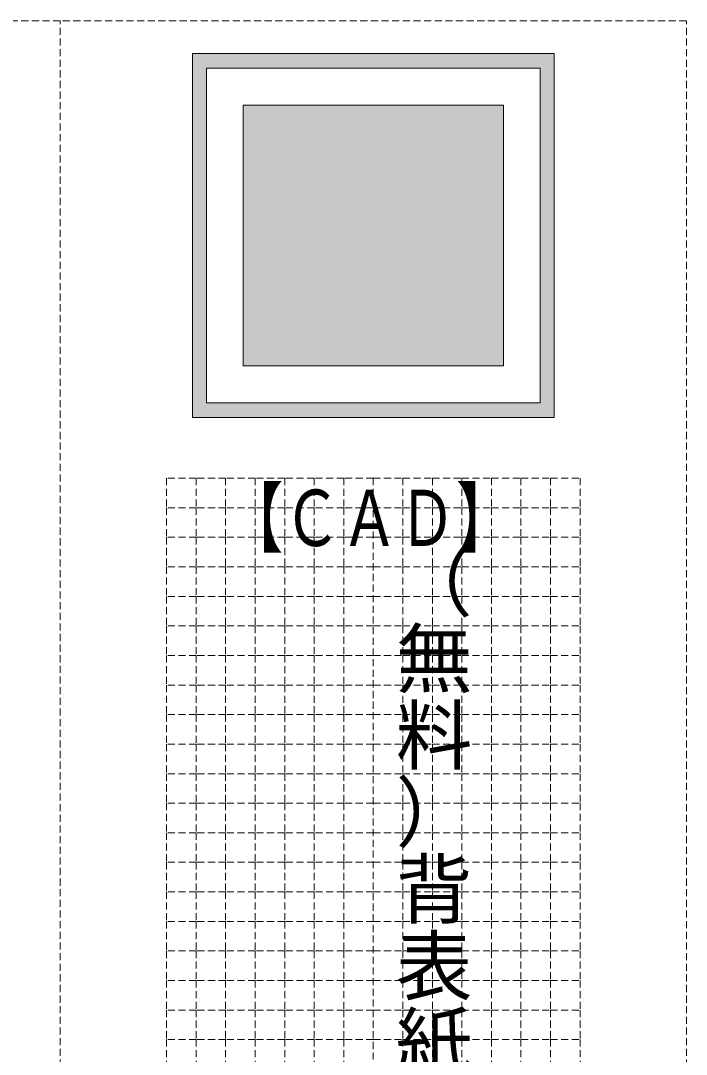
# Model space of a CAD drawing. Units: millimetres on the paper. Extents: x -148 to 311, y -210 to 210.
# Drawn here: x 197.9 to 310.6, y 1.8 to 176.7 of the extents above; entities that cross this region are included whole.
import ezdxf
from ezdxf.enums import TextEntityAlignment as Align

# ---------------------------------------------------------------- set-up
doc = ezdxf.new("R2010")
doc.units = ezdxf.units.MM
doc.linetypes.add('DASHED1', pattern=[1.8, 1.2, -0.6])
doc.layers.add('0-0', color=3, linetype='DASHED1', lineweight=9)
doc.styles.add('@ＭＳ ゴシック', font='')
doc.styles.add('ＭＳ ゴシック', font='')
doc.styles.get('@ＭＳ ゴシック').set_extended_font_data('@MS Gothic')
doc.styles.get('ＭＳ ゴシック').set_extended_font_data('MS Gothic')

msp = doc.modelspace()

# ---------------------------------------------------------------- linework, layer by layer
at = {"layer": '0-0'}
for p, q in [((204.566, 176.701), (98.566, 176.701)), ((204.566, -126.299), (204.566, 176.701)), ((310.566, 176.701), (204.566, 176.701)), ((310.566, -126.299), (310.566, 176.701)), ((247.566, 99.261), (247.566, 94.261)), ((252.566, 99.261), (252.566, 94.261)), ((257.566, 99.261), (257.566, -105.739)), ((262.566, 99.261), (262.566, 94.261)), ((267.566, 99.261), (267.566, 94.261)), ((247.566, 94.261), (247.566, 89.261)), ((252.566, 94.261), (252.566, 89.261)), ((262.566, 94.261), (262.566, 89.261)), ((267.566, 94.261), (267.566, 89.261)), ((247.566, 89.261), (247.566, 84.261)), ((252.566, 89.261), (252.566, 84.261)), ((262.566, 89.261), (262.566, 84.261)), ((267.566, 89.261), (267.566, 84.261)), ((247.566, 84.261), (247.566, 79.261)), ((252.566, 84.261), (252.566, 79.261)), ((262.566, 84.261), (262.566, 79.261)), ((267.566, 84.261), (267.566, 79.261)), ((247.566, 79.261), (247.566, 74.261)), ((252.566, 79.261), (252.566, 74.261)), ((262.566, 79.261), (262.566, 74.261)), ((267.566, 79.261), (267.566, 74.261)), ((247.566, 74.261), (247.566, 69.261)), ((252.566, 74.261), (252.566, 69.261)), ((262.566, 74.261), (262.566, 69.261)), ((267.566, 74.261), (267.566, 69.261)), ((247.566, 69.261), (247.566, 64.261)), ((252.566, 69.261), (252.566, 64.261)), ((262.566, 69.261), (262.566, 64.261)), ((267.566, 69.261), (267.566, 64.261)), ((247.566, 64.261), (247.566, 59.261)), ((252.566, 64.261), (252.566, 59.261)), ((262.566, 64.261), (262.566, 59.261)), ((267.566, 64.261), (267.566, 59.261)), ((247.566, 59.261), (247.566, 54.261)), ((252.566, 59.261), (252.566, 54.261)), ((262.566, 59.261), (262.566, 54.261)), ((267.566, 59.261), (267.566, 54.261)), ((247.566, 54.261), (247.566, 49.261)), ((252.566, 54.261), (252.566, 49.261)), ((262.566, 54.261), (262.566, 49.261)), ((267.566, 54.261), (267.566, 49.261)), ((247.566, 49.261), (247.566, 44.261)), ((252.566, 49.261), (252.566, 44.261)), ((262.566, 49.261), (262.566, 44.261)), ((267.566, 49.261), (267.566, 44.261)), ((247.566, 44.261), (247.566, 39.261)), ((252.566, 44.261), (252.566, 39.261)), ((262.566, 44.261), (262.566, 39.261)), ((267.566, 44.261), (267.566, 39.261)), ((247.566, 39.261), (247.566, 34.261)), ((252.566, 39.261), (252.566, 34.261)), ((262.566, 39.261), (262.566, 34.261)), ((267.566, 39.261), (267.566, 34.261)), ((247.566, 34.261), (247.566, 29.261)), ((252.566, 34.261), (252.566, 29.261)), ((262.566, 34.261), (262.566, 29.261)), ((267.566, 34.261), (267.566, 29.261)), ((247.566, 29.261), (247.566, 24.261)), ((252.566, 29.261), (252.566, 24.261)), ((262.566, 29.261), (262.566, 24.261)), ((267.566, 29.261), (267.566, 24.261)), ((247.566, 24.261), (247.566, 19.261)), ((252.566, 24.261), (252.566, 19.261)), ((262.566, 24.261), (262.566, 19.261)), ((267.566, 24.261), (267.566, 19.261)), ((247.566, 19.261), (247.566, 14.261)), ((252.566, 19.261), (252.566, 14.261)), ((262.566, 19.261), (262.566, 14.261)), ((267.566, 19.261), (267.566, 14.261)), ((247.566, 14.261), (247.566, 9.261)), ((252.566, 14.261), (252.566, 9.261)), ((262.566, 14.261), (262.566, 9.261)), ((267.566, 14.261), (267.566, 9.261)), ((247.566, 9.261), (247.566, 4.261)), ((252.566, 9.261), (252.566, 4.261)), ((262.566, 9.261), (262.566, 4.261)), ((267.566, 9.261), (267.566, 4.261)), ((247.566, 4.261), (247.566, -0.739)), ((252.566, 4.261), (252.566, -0.739)), ((262.566, 4.261), (262.566, -0.739)), ((267.566, 4.261), (267.566, -0.739))]:
    msp.add_line(p, q, dxfattribs=at)
at = {"layer": '0-0', "color": 7, "linetype": 'Continuous'}
for p, q in [((226.943, 109.562), (226.943, 171.124)), ((288.19, 171.124), (288.19, 109.562)), ((229.322, 168.655), (285.811, 168.655)), ((229.322, 112.031), (229.322, 168.655)), ((285.811, 168.655), (285.811, 112.031)), ((285.811, 146.638), (285.811, 168.655)), ((235.516, 162.427), (279.617, 162.427)), ((235.516, 162.427), (279.617, 162.427)), ((235.516, 118.259), (235.516, 162.427)), ((279.617, 162.427), (279.617, 118.259)), ((235.516, 118.259), (235.516, 140.343)), ((226.943, 109.562), (226.943, 131.579)), ((279.617, 118.259), (235.516, 118.259)), ((288.19, 109.562), (226.943, 109.562))]:
    msp.add_line(p, q, dxfattribs=at)
for points in [[(226.943, 171.124), (287.738, 171.124), (288.19, 171.124)], [(285.811, 112.031), (243.435, 112.031), (229.322, 112.031), (243.572, 112.031)]]:
    msp.add_lwpolyline(points, dxfattribs=at)
at = {"layer": '0-0'}
for points in [[(227.566, 99.261), (222.566, 99.261), (222.566, 94.261)], [(232.566, 99.261), (227.566, 99.261), (227.566, 94.261)], [(237.566, 99.261), (232.566, 99.261), (232.566, 94.261)], [(242.566, 99.261), (237.566, 99.261), (237.566, 94.261)], [(247.566, 99.261), (242.566, 99.261), (242.566, 94.261)], [(257.566, 99.261), (252.566, 99.261), (247.566, 99.261)], [(257.566, 99.261), (262.566, 99.261), (267.566, 99.261)], [(267.566, 99.261), (272.566, 99.261), (272.566, 94.261)], [(272.566, 99.261), (277.566, 99.261), (277.566, 94.261)], [(277.566, 99.261), (282.566, 99.261), (282.566, 94.261)], [(282.566, 99.261), (287.566, 99.261), (287.566, 94.261)], [(287.566, 99.261), (292.566, 99.261), (292.566, 94.261)], [(227.566, 94.261), (222.566, 94.261), (222.566, 89.261)], [(232.566, 94.261), (227.566, 94.261), (227.566, 89.261)], [(237.566, 94.261), (232.566, 94.261), (232.566, 89.261)], [(242.566, 94.261), (237.566, 94.261), (237.566, 89.261)], [(247.566, 94.261), (242.566, 94.261), (242.566, 89.261)], [(257.566, 94.261), (252.566, 94.261), (247.566, 94.261)], [(257.566, 94.261), (262.566, 94.261), (267.566, 94.261)], [(267.566, 94.261), (272.566, 94.261), (272.566, 89.261)], [(272.566, 94.261), (277.566, 94.261), (277.566, 89.261)], [(277.566, 94.261), (282.566, 94.261), (282.566, 89.261)], [(282.566, 94.261), (287.566, 94.261), (287.566, 89.261)], [(287.566, 94.261), (292.566, 94.261), (292.566, 89.261)], [(227.566, 89.261), (222.566, 89.261), (222.566, 84.261)], [(232.566, 89.261), (227.566, 89.261), (227.566, 84.261)], [(237.566, 89.261), (232.566, 89.261), (232.566, 84.261)], [(242.566, 89.261), (237.566, 89.261), (237.566, 84.261)], [(247.566, 89.261), (242.566, 89.261), (242.566, 84.261)], [(257.566, 89.261), (252.566, 89.261), (247.566, 89.261)], [(257.566, 89.261), (262.566, 89.261), (267.566, 89.261)], [(267.566, 89.261), (272.566, 89.261), (272.566, 84.261)], [(272.566, 89.261), (277.566, 89.261), (277.566, 84.261)], [(277.566, 89.261), (282.566, 89.261), (282.566, 84.261)], [(282.566, 89.261), (287.566, 89.261), (287.566, 84.261)], [(287.566, 89.261), (292.566, 89.261), (292.566, 84.261)], [(227.566, 84.261), (222.566, 84.261), (222.566, 79.261)], [(232.566, 84.261), (227.566, 84.261), (227.566, 79.261)], [(237.566, 84.261), (232.566, 84.261), (232.566, 79.261)], [(242.566, 84.261), (237.566, 84.261), (237.566, 79.261)], [(247.566, 84.261), (242.566, 84.261), (242.566, 79.261)], [(257.566, 84.261), (252.566, 84.261), (247.566, 84.261)], [(257.566, 84.261), (262.566, 84.261), (267.566, 84.261)], [(267.566, 84.261), (272.566, 84.261), (272.566, 79.261)], [(272.566, 84.261), (277.566, 84.261), (277.566, 79.261)], [(277.566, 84.261), (282.566, 84.261), (282.566, 79.261)], [(282.566, 84.261), (287.566, 84.261), (287.566, 79.261)], [(287.566, 84.261), (292.566, 84.261), (292.566, 79.261)], [(227.566, 79.261), (222.566, 79.261), (222.566, 74.261)], [(232.566, 79.261), (227.566, 79.261), (227.566, 74.261)], [(237.566, 79.261), (232.566, 79.261), (232.566, 74.261)], [(242.566, 79.261), (237.566, 79.261), (237.566, 74.261)], [(247.566, 79.261), (242.566, 79.261), (242.566, 74.261)], [(257.566, 79.261), (252.566, 79.261), (247.566, 79.261)], [(257.566, 79.261), (262.566, 79.261), (267.566, 79.261)], [(267.566, 79.261), (272.566, 79.261), (272.566, 74.261)], [(272.566, 79.261), (277.566, 79.261), (277.566, 74.261)], [(277.566, 79.261), (282.566, 79.261), (282.566, 74.261)], [(282.566, 79.261), (287.566, 79.261), (287.566, 74.261)], [(287.566, 79.261), (292.566, 79.261), (292.566, 74.261)], [(227.566, 74.261), (222.566, 74.261), (222.566, 69.261)], [(232.566, 74.261), (227.566, 74.261), (227.566, 69.261)], [(237.566, 74.261), (232.566, 74.261), (232.566, 69.261)], [(242.566, 74.261), (237.566, 74.261), (237.566, 69.261)], [(247.566, 74.261), (242.566, 74.261), (242.566, 69.261)], [(257.566, 74.261), (252.566, 74.261), (247.566, 74.261)], [(257.566, 74.261), (262.566, 74.261), (267.566, 74.261)], [(267.566, 74.261), (272.566, 74.261), (272.566, 69.261)], [(272.566, 74.261), (277.566, 74.261), (277.566, 69.261)], [(277.566, 74.261), (282.566, 74.261), (282.566, 69.261)], [(282.566, 74.261), (287.566, 74.261), (287.566, 69.261)], [(287.566, 74.261), (292.566, 74.261), (292.566, 69.261)], [(227.566, 69.261), (222.566, 69.261), (222.566, 64.261)], [(232.566, 69.261), (227.566, 69.261), (227.566, 64.261)], [(237.566, 69.261), (232.566, 69.261), (232.566, 64.261)], [(242.566, 69.261), (237.566, 69.261), (237.566, 64.261)], [(247.566, 69.261), (242.566, 69.261), (242.566, 64.261)], [(257.566, 69.261), (252.566, 69.261), (247.566, 69.261)], [(257.566, 69.261), (262.566, 69.261), (267.566, 69.261)], [(267.566, 69.261), (272.566, 69.261), (272.566, 64.261)], [(272.566, 69.261), (277.566, 69.261), (277.566, 64.261)], [(277.566, 69.261), (282.566, 69.261), (282.566, 64.261)], [(282.566, 69.261), (287.566, 69.261), (287.566, 64.261)], [(287.566, 69.261), (292.566, 69.261), (292.566, 64.261)], [(227.566, 64.261), (222.566, 64.261), (222.566, 59.261)], [(232.566, 64.261), (227.566, 64.261), (227.566, 59.261)], [(237.566, 64.261), (232.566, 64.261), (232.566, 59.261)], [(242.566, 64.261), (237.566, 64.261), (237.566, 59.261)], [(247.566, 64.261), (242.566, 64.261), (242.566, 59.261)], [(257.566, 64.261), (252.566, 64.261), (247.566, 64.261)], [(257.566, 64.261), (262.566, 64.261), (267.566, 64.261)], [(267.566, 64.261), (272.566, 64.261), (272.566, 59.261)], [(272.566, 64.261), (277.566, 64.261), (277.566, 59.261)], [(277.566, 64.261), (282.566, 64.261), (282.566, 59.261)], [(282.566, 64.261), (287.566, 64.261), (287.566, 59.261)], [(287.566, 64.261), (292.566, 64.261), (292.566, 59.261)], [(227.566, 59.261), (222.566, 59.261), (222.566, 54.261)], [(232.566, 59.261), (227.566, 59.261), (227.566, 54.261)], [(237.566, 59.261), (232.566, 59.261), (232.566, 54.261)], [(242.566, 59.261), (237.566, 59.261), (237.566, 54.261)], [(247.566, 59.261), (242.566, 59.261), (242.566, 54.261)], [(257.566, 59.261), (252.566, 59.261), (247.566, 59.261)], [(257.566, 59.261), (262.566, 59.261), (267.566, 59.261)], [(267.566, 59.261), (272.566, 59.261), (272.566, 54.261)], [(272.566, 59.261), (277.566, 59.261), (277.566, 54.261)], [(277.566, 59.261), (282.566, 59.261), (282.566, 54.261)], [(282.566, 59.261), (287.566, 59.261), (287.566, 54.261)], [(287.566, 59.261), (292.566, 59.261), (292.566, 54.261)], [(227.566, 54.261), (222.566, 54.261), (222.566, 49.261)], [(232.566, 54.261), (227.566, 54.261), (227.566, 49.261)], [(237.566, 54.261), (232.566, 54.261), (232.566, 49.261)], [(242.566, 54.261), (237.566, 54.261), (237.566, 49.261)], [(247.566, 54.261), (242.566, 54.261), (242.566, 49.261)], [(257.566, 54.261), (252.566, 54.261), (247.566, 54.261)], [(257.566, 54.261), (262.566, 54.261), (267.566, 54.261)], [(267.566, 54.261), (272.566, 54.261), (272.566, 49.261)], [(272.566, 54.261), (277.566, 54.261), (277.566, 49.261)], [(277.566, 54.261), (282.566, 54.261), (282.566, 49.261)], [(282.566, 54.261), (287.566, 54.261), (287.566, 49.261)], [(287.566, 54.261), (292.566, 54.261), (292.566, 49.261)], [(227.566, 49.261), (222.566, 49.261), (222.566, 44.261)], [(232.566, 49.261), (227.566, 49.261), (227.566, 44.261)], [(237.566, 49.261), (232.566, 49.261), (232.566, 44.261)], [(242.566, 49.261), (237.566, 49.261), (237.566, 44.261)], [(247.566, 49.261), (242.566, 49.261), (242.566, 44.261)], [(257.566, 49.261), (252.566, 49.261), (247.566, 49.261)], [(257.566, 49.261), (262.566, 49.261), (267.566, 49.261)], [(267.566, 49.261), (272.566, 49.261), (272.566, 44.261)], [(272.566, 49.261), (277.566, 49.261), (277.566, 44.261)], [(277.566, 49.261), (282.566, 49.261), (282.566, 44.261)], [(282.566, 49.261), (287.566, 49.261), (287.566, 44.261)], [(287.566, 49.261), (292.566, 49.261), (292.566, 44.261)], [(227.566, 44.261), (222.566, 44.261), (222.566, 39.261)], [(232.566, 44.261), (227.566, 44.261), (227.566, 39.261)], [(237.566, 44.261), (232.566, 44.261), (232.566, 39.261)], [(242.566, 44.261), (237.566, 44.261), (237.566, 39.261)], [(247.566, 44.261), (242.566, 44.261), (242.566, 39.261)], [(257.566, 44.261), (252.566, 44.261), (247.566, 44.261)], [(257.566, 44.261), (262.566, 44.261), (267.566, 44.261)], [(267.566, 44.261), (272.566, 44.261), (272.566, 39.261)], [(272.566, 44.261), (277.566, 44.261), (277.566, 39.261)], [(277.566, 44.261), (282.566, 44.261), (282.566, 39.261)], [(282.566, 44.261), (287.566, 44.261), (287.566, 39.261)], [(287.566, 44.261), (292.566, 44.261), (292.566, 39.261)], [(227.566, 39.261), (222.566, 39.261), (222.566, 34.261)], [(232.566, 39.261), (227.566, 39.261), (227.566, 34.261)], [(237.566, 39.261), (232.566, 39.261), (232.566, 34.261)], [(242.566, 39.261), (237.566, 39.261), (237.566, 34.261)], [(247.566, 39.261), (242.566, 39.261), (242.566, 34.261)], [(257.566, 39.261), (252.566, 39.261), (247.566, 39.261)], [(257.566, 39.261), (262.566, 39.261), (267.566, 39.261)], [(267.566, 39.261), (272.566, 39.261), (272.566, 34.261)], [(272.566, 39.261), (277.566, 39.261), (277.566, 34.261)], [(277.566, 39.261), (282.566, 39.261), (282.566, 34.261)], [(282.566, 39.261), (287.566, 39.261), (287.566, 34.261)], [(287.566, 39.261), (292.566, 39.261), (292.566, 34.261)], [(227.566, 34.261), (222.566, 34.261), (222.566, 29.261)], [(232.566, 34.261), (227.566, 34.261), (227.566, 29.261)], [(237.566, 34.261), (232.566, 34.261), (232.566, 29.261)], [(242.566, 34.261), (237.566, 34.261), (237.566, 29.261)], [(247.566, 34.261), (242.566, 34.261), (242.566, 29.261)], [(257.566, 34.261), (252.566, 34.261), (247.566, 34.261)], [(257.566, 34.261), (262.566, 34.261), (267.566, 34.261)], [(267.566, 34.261), (272.566, 34.261), (272.566, 29.261)], [(272.566, 34.261), (277.566, 34.261), (277.566, 29.261)], [(277.566, 34.261), (282.566, 34.261), (282.566, 29.261)], [(282.566, 34.261), (287.566, 34.261), (287.566, 29.261)], [(287.566, 34.261), (292.566, 34.261), (292.566, 29.261)], [(227.566, 29.261), (222.566, 29.261), (222.566, 24.261)], [(232.566, 29.261), (227.566, 29.261), (227.566, 24.261)], [(237.566, 29.261), (232.566, 29.261), (232.566, 24.261)], [(242.566, 29.261), (237.566, 29.261), (237.566, 24.261)], [(247.566, 29.261), (242.566, 29.261), (242.566, 24.261)], [(257.566, 29.261), (252.566, 29.261), (247.566, 29.261)], [(257.566, 29.261), (262.566, 29.261), (267.566, 29.261)], [(267.566, 29.261), (272.566, 29.261), (272.566, 24.261)], [(272.566, 29.261), (277.566, 29.261), (277.566, 24.261)], [(277.566, 29.261), (282.566, 29.261), (282.566, 24.261)], [(282.566, 29.261), (287.566, 29.261), (287.566, 24.261)], [(287.566, 29.261), (292.566, 29.261), (292.566, 24.261)], [(227.566, 24.261), (222.566, 24.261), (222.566, 19.261)], [(232.566, 24.261), (227.566, 24.261), (227.566, 19.261)], [(237.566, 24.261), (232.566, 24.261), (232.566, 19.261)], [(242.566, 24.261), (237.566, 24.261), (237.566, 19.261)], [(247.566, 24.261), (242.566, 24.261), (242.566, 19.261)], [(257.566, 24.261), (252.566, 24.261), (247.566, 24.261)], [(257.566, 24.261), (262.566, 24.261), (267.566, 24.261)], [(267.566, 24.261), (272.566, 24.261), (272.566, 19.261)], [(272.566, 24.261), (277.566, 24.261), (277.566, 19.261)], [(277.566, 24.261), (282.566, 24.261), (282.566, 19.261)], [(282.566, 24.261), (287.566, 24.261), (287.566, 19.261)], [(287.566, 24.261), (292.566, 24.261), (292.566, 19.261)], [(227.566, 19.261), (222.566, 19.261), (222.566, 14.261)], [(232.566, 19.261), (227.566, 19.261), (227.566, 14.261)], [(237.566, 19.261), (232.566, 19.261), (232.566, 14.261)], [(242.566, 19.261), (237.566, 19.261), (237.566, 14.261)], [(247.566, 19.261), (242.566, 19.261), (242.566, 14.261)], [(257.566, 19.261), (252.566, 19.261), (247.566, 19.261)], [(257.566, 19.261), (262.566, 19.261), (267.566, 19.261)], [(267.566, 19.261), (272.566, 19.261), (272.566, 14.261)], [(272.566, 19.261), (277.566, 19.261), (277.566, 14.261)], [(277.566, 19.261), (282.566, 19.261), (282.566, 14.261)], [(282.566, 19.261), (287.566, 19.261), (287.566, 14.261)], [(287.566, 19.261), (292.566, 19.261), (292.566, 14.261)], [(227.566, 14.261), (222.566, 14.261), (222.566, 9.261)], [(232.566, 14.261), (227.566, 14.261), (227.566, 9.261)], [(237.566, 14.261), (232.566, 14.261), (232.566, 9.261)], [(242.566, 14.261), (237.566, 14.261), (237.566, 9.261)], [(247.566, 14.261), (242.566, 14.261), (242.566, 9.261)], [(257.566, 14.261), (252.566, 14.261), (247.566, 14.261)], [(257.566, 14.261), (262.566, 14.261), (267.566, 14.261)], [(267.566, 14.261), (272.566, 14.261), (272.566, 9.261)], [(272.566, 14.261), (277.566, 14.261), (277.566, 9.261)], [(277.566, 14.261), (282.566, 14.261), (282.566, 9.261)], [(282.566, 14.261), (287.566, 14.261), (287.566, 9.261)], [(287.566, 14.261), (292.566, 14.261), (292.566, 9.261)], [(227.566, 9.261), (222.566, 9.261), (222.566, 4.261)], [(232.566, 9.261), (227.566, 9.261), (227.566, 4.261)], [(237.566, 9.261), (232.566, 9.261), (232.566, 4.261)], [(242.566, 9.261), (237.566, 9.261), (237.566, 4.261)], [(247.566, 9.261), (242.566, 9.261), (242.566, 4.261)], [(257.566, 9.261), (252.566, 9.261), (247.566, 9.261)], [(257.566, 9.261), (262.566, 9.261), (267.566, 9.261)], [(267.566, 9.261), (272.566, 9.261), (272.566, 4.261)], [(272.566, 9.261), (277.566, 9.261), (277.566, 4.261)], [(277.566, 9.261), (282.566, 9.261), (282.566, 4.261)], [(282.566, 9.261), (287.566, 9.261), (287.566, 4.261)], [(287.566, 9.261), (292.566, 9.261), (292.566, 4.261)], [(227.566, 4.261), (222.566, 4.261), (222.566, -0.739)], [(232.566, 4.261), (227.566, 4.261), (227.566, -0.739)], [(237.566, 4.261), (232.566, 4.261), (232.566, -0.739)], [(242.566, 4.261), (237.566, 4.261), (237.566, -0.739)], [(247.566, 4.261), (242.566, 4.261), (242.566, -0.739)], [(257.566, 4.261), (252.566, 4.261), (247.566, 4.261)], [(257.566, 4.261), (262.566, 4.261), (267.566, 4.261)], [(267.566, 4.261), (272.566, 4.261), (272.566, -0.739)], [(272.566, 4.261), (277.566, 4.261), (277.566, -0.739)], [(277.566, 4.261), (282.566, 4.261), (282.566, -0.739)], [(282.566, 4.261), (287.566, 4.261), (287.566, -0.739)], [(287.566, 4.261), (292.566, 4.261), (292.566, -0.739)]]:
    msp.add_lwpolyline(points, dxfattribs=at)
at = {"layer": '0-0', "color": 7}
for points in [[(226.943, 171.124), (229.322, 168.655), (226.943, 109.562), (229.322, 112.031)], [(288.19, 171.124), (226.943, 171.124), (229.322, 168.655)], [(288.19, 171.124), (229.322, 168.655), (285.811, 168.655)], [(288.19, 171.124), (285.811, 168.655), (285.811, 112.031)], [(285.811, 112.031), (288.19, 109.562), (288.19, 171.124)], [(229.322, 112.031), (226.943, 109.562), (288.19, 109.562)], [(285.811, 112.031), (229.322, 112.031), (288.19, 109.562)]]:
    msp.add_solid(points, dxfattribs=at)
at = {"layer": '0-0', "color": 11}
msp.add_solid([(235.516, 162.427), (279.617, 162.427), (235.516, 118.259), (279.617, 118.259)], dxfattribs=at)

# ---------------------------------------------------------------- texts
at = {"layer": '0-0', "color": 7, "style": 'ＭＳ ゴシック', "width": 0.75}
msp.add_text('【ＣＡＤ】', height=9.531, dxfattribs=at).set_placement((232.566, 84.925), align=Align.BOTTOM_LEFT)
at = {"layer": '0-0', "color": 7, "style": '@ＭＳ ゴシック'}
msp.add_text('（無料）背表紙テンプレート', height=9.531, rotation=270, dxfattribs=at).set_placement((260.066, 88.379), align=Align.BOTTOM_LEFT)

doc.saveas('drawing.dxf')
